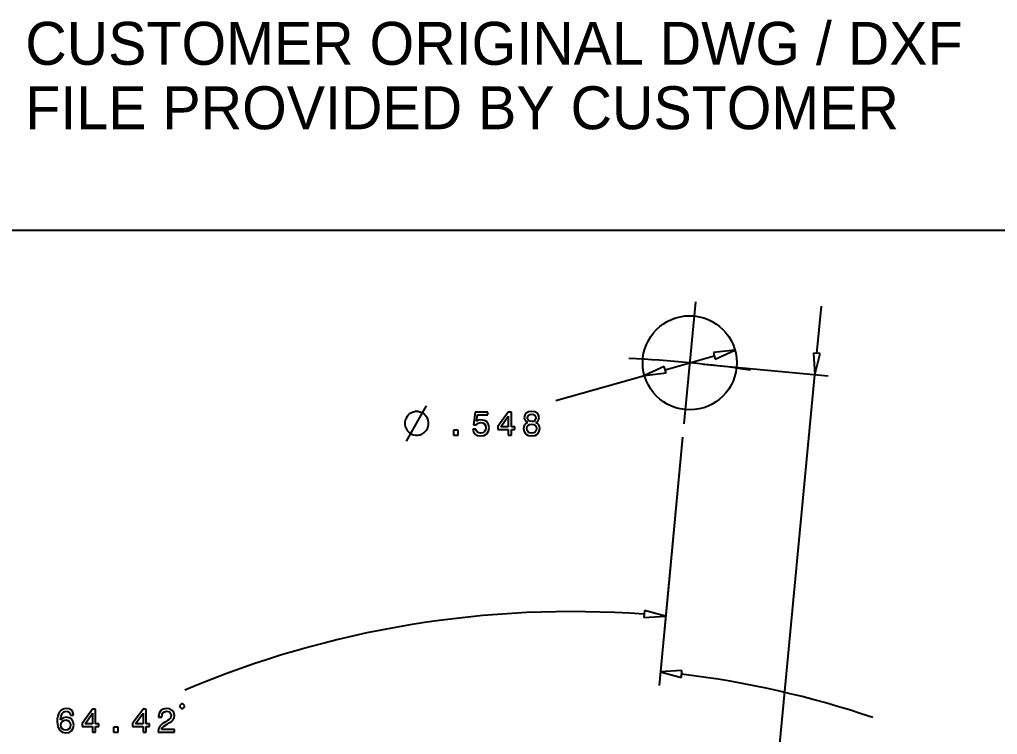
# Model space of a CAD drawing. Extents: x 2.8 to 75.8, y 26.5 to 60.9.
# Drawn here: x 64.54 to 70.24, y 41.86 to 46.02 of the extents above; entities that cross this region are included whole.
import ezdxf

# ---------------------------------------------------------------- set-up
doc = ezdxf.new("R2010")
doc.units = 0

msp = doc.modelspace()

# ---------------------------------------------------------------- linework, layer by layer
at = {"layer": 'Dimensions - Text', "color": 7, "linetype": 'CONTINUOUS'}
for p, q in [((68.476013, 44.375408), (68.408552, 43.666484)), ((69.18323, 44.076005), (69.209281, 44.349767)), ((68.298911, 43.980775), (68.585654, 44.06112)), ((68.706019, 44.094846), (68.580312, 44.080183)), ((68.580312, 44.080183), (68.590996, 44.042055)), ((68.590996, 44.042055), (68.706019, 44.094846)), ((69.163521, 44.077881), (69.171388, 43.951567)), ((69.202939, 44.07413), (69.163521, 44.077881)), ((69.171388, 43.951567), (69.202939, 44.07413)), ((68.29357, 43.999837), (68.178546, 43.947048)), ((68.304253, 43.96171), (68.29357, 43.999837)), ((68.520668, 44.013487), (69.249774, 43.944107)), ((67.661398, 43.802144), (68.178546, 43.947048)), ((68.178546, 43.947048), (68.304253, 43.96171)), ((68.841585, 40.485731), (69.171388, 43.951567)), ((66.870082, 43.702295), (66.909124, 43.771192)), ((66.789701, 43.697701), (66.785108, 43.686218)), ((66.796591, 43.709185), (66.789701, 43.697701)), ((66.791998, 43.564499), (66.870082, 43.702295)), ((66.810371, 43.722964), (66.796591, 43.709185)), ((66.821853, 43.729853), (66.810371, 43.722964)), ((66.833336, 43.734447), (66.821853, 43.729853)), ((66.84482, 43.736743), (66.833336, 43.734447)), ((66.858598, 43.736743), (66.84482, 43.736743)), ((66.870082, 43.734447), (66.858598, 43.736743)), ((66.881564, 43.729853), (66.870082, 43.734447)), ((66.893047, 43.722964), (66.881564, 43.729853)), ((66.906827, 43.709185), (66.893047, 43.722964)), ((66.913717, 43.697701), (66.906827, 43.709185)), ((66.91831, 43.686218), (66.913717, 43.697701)), ((67.193109, 43.733765), (67.182189, 43.660698)), ((67.266772, 43.733765), (67.193109, 43.733765)), ((67.200853, 43.680354), (67.206412, 43.717484)), ((67.206412, 43.717484), (67.266772, 43.717484)), ((67.266772, 43.717484), (67.266772, 43.733765)), ((67.385268, 43.733765), (67.324908, 43.650572)), ((67.341586, 43.648984), (67.385466, 43.710733)), ((67.403336, 43.733765), (67.385268, 43.733765)), ((67.385466, 43.710733), (67.385466, 43.648984)), ((67.403336, 43.648984), (67.403336, 43.733765)), ((67.481724, 43.716293), (67.478747, 43.702195)), ((67.478747, 43.702195), (67.479739, 43.692466)), ((67.490262, 43.72761), (67.481724, 43.716293)), ((67.503764, 43.734957), (67.490262, 43.72761)), ((67.497609, 43.700606), (67.499197, 43.709344)), ((67.499197, 43.691672), (67.497609, 43.700606)), ((67.499197, 43.709344), (67.503962, 43.716094)), ((67.521633, 43.737737), (67.503764, 43.734957)), ((67.503962, 43.716094), (67.511507, 43.720263)), ((67.511507, 43.720263), (67.521633, 43.721852)), ((67.539305, 43.734957), (67.521633, 43.737737)), ((67.521633, 43.721852), (67.531561, 43.720263)), ((67.531561, 43.720263), (67.539107, 43.716094)), ((67.539107, 43.716094), (67.543872, 43.709344)), ((67.552806, 43.72761), (67.539305, 43.734957)), ((67.543872, 43.709344), (67.545658, 43.700606)), ((67.545658, 43.700606), (67.543872, 43.691672)), ((67.561145, 43.716293), (67.552806, 43.72761)), ((67.564322, 43.702195), (67.561145, 43.716293)), ((67.563131, 43.692466), (67.564322, 43.702195)), ((66.785108, 43.686218), (66.782811, 43.674736)), ((66.782811, 43.674736), (66.782811, 43.660955)), ((66.782811, 43.660955), (66.785108, 43.649474)), ((66.785108, 43.649474), (66.789701, 43.63799)), ((66.913717, 43.63799), (66.91831, 43.649474)), ((66.920607, 43.674736), (66.91831, 43.686218)), ((66.91831, 43.649474), (66.920607, 43.660955)), ((66.920607, 43.660955), (66.920607, 43.674736)), ((67.182189, 43.660698), (67.198073, 43.660698)), ((67.198073, 43.660698), (67.209589, 43.67003)), ((67.212369, 43.686907), (67.200853, 43.680354)), ((67.209589, 43.67003), (67.224282, 43.673405)), ((67.22726, 43.689289), (67.212369, 43.686907)), ((67.224282, 43.673405), (67.236989, 43.671221)), ((67.24652, 43.685915), (67.22726, 43.689289)), ((67.236989, 43.671221), (67.246718, 43.664867)), ((67.261411, 43.676582), (67.24652, 43.685915)), ((67.246718, 43.664867), (67.252873, 43.655138)), ((67.252873, 43.655138), (67.255058, 43.64263)), ((67.255058, 43.64263), (67.252873, 43.630121)), ((67.270941, 43.662087), (67.261411, 43.676582)), ((67.270545, 43.623767), (67.274317, 43.643623)), ((67.274317, 43.643623), (67.270941, 43.662087)), ((67.324908, 43.650572), (67.324908, 43.633099)), ((67.385466, 43.648984), (67.341586, 43.648984)), ((67.422993, 43.648984), (67.403336, 43.648984)), ((67.422993, 43.633099), (67.422993, 43.648984)), ((67.47557, 43.650174), (67.47418, 43.63846)), ((67.479937, 43.659903), (67.47557, 43.650174)), ((67.479739, 43.692466), (67.483114, 43.684523)), ((67.486887, 43.667648), (67.479937, 43.659903)), ((67.483114, 43.684523), (67.497013, 43.673207)), ((67.497013, 43.673207), (67.486887, 43.667648)), ((67.49324, 43.638858), (67.495028, 43.64938)), ((67.495028, 43.64938), (67.500785, 43.657322)), ((67.503962, 43.684723), (67.499197, 43.691672)), ((67.500785, 43.657322), (67.509721, 43.662485)), ((67.511507, 43.680354), (67.503962, 43.684723)), ((67.509721, 43.662485), (67.521633, 43.664271)), ((67.521633, 43.678766), (67.511507, 43.680354)), ((67.531561, 43.680156), (67.521633, 43.678766)), ((67.521633, 43.664271), (67.533348, 43.662485)), ((67.539107, 43.684723), (67.531561, 43.680156)), ((67.533348, 43.662485), (67.542283, 43.657322)), ((67.543872, 43.691672), (67.539107, 43.684723)), ((67.542283, 43.657322), (67.548041, 43.64938)), ((67.546254, 43.673207), (67.554196, 43.677972)), ((67.556182, 43.667648), (67.546254, 43.673207)), ((67.548041, 43.64938), (67.550027, 43.638858)), ((67.554196, 43.677972), (67.559755, 43.684523)), ((67.56333, 43.659903), (67.556182, 43.667648)), ((67.559755, 43.684523), (67.563131, 43.692466)), ((67.567499, 43.650174), (67.56333, 43.659903)), ((67.569087, 43.63846), (67.567499, 43.650174)), ((66.789701, 43.63799), (66.796591, 43.626506)), ((66.796591, 43.626506), (66.810371, 43.612728)), ((66.810371, 43.612728), (66.821853, 43.605839)), ((66.821853, 43.605839), (66.833336, 43.601244)), ((66.833336, 43.601244), (66.84482, 43.598948)), ((66.84482, 43.598948), (66.858598, 43.598948)), ((66.858598, 43.598948), (66.870082, 43.601244)), ((66.870082, 43.601244), (66.881564, 43.605839)), ((66.881564, 43.605839), (66.893047, 43.612728)), ((66.893047, 43.612728), (66.906827, 43.626506)), ((66.906827, 43.626506), (66.913717, 43.63799)), ((67.094071, 43.628532), (67.06667, 43.628532)), ((67.06667, 43.628532), (67.06667, 43.598948)), ((67.06667, 43.598948), (67.094071, 43.598948)), ((67.094071, 43.598948), (67.094071, 43.628532)), ((67.178217, 43.634886), (67.182586, 43.618606)), ((67.196682, 43.634886), (67.178217, 43.634886)), ((67.182586, 43.618606), (67.192315, 43.605897)), ((67.192315, 43.605897), (67.20661, 43.597954)), ((67.199661, 43.625157), (67.196682, 43.634886)), ((67.205618, 43.61801), (67.199661, 43.625157)), ((67.213758, 43.613442), (67.205618, 43.61801)), ((67.20661, 43.597954), (67.224878, 43.594977)), ((67.224282, 43.612053), (67.213758, 43.613442)), ((67.23679, 43.614237), (67.224282, 43.612053)), ((67.224878, 43.594977), (67.244931, 43.59855)), ((67.24652, 43.620391), (67.23679, 43.614237)), ((67.244931, 43.59855), (67.260617, 43.60828)), ((67.252873, 43.630121), (67.24652, 43.620391)), ((67.260617, 43.60828), (67.270545, 43.623767)), ((67.324908, 43.633099), (67.385466, 43.633099)), ((67.385466, 43.633099), (67.385466, 43.598948)), ((67.385466, 43.598948), (67.403336, 43.598948)), ((67.403336, 43.598948), (67.403336, 43.633099)), ((67.403336, 43.633099), (67.422993, 43.633099)), ((67.47418, 43.63846), (67.477356, 43.620789)), ((67.477356, 43.620789), (67.48649, 43.607088)), ((67.48649, 43.607088), (67.501381, 43.598352)), ((67.495028, 43.62754), (67.49324, 43.638858)), ((67.500785, 43.619002), (67.495028, 43.62754)), ((67.509721, 43.613442), (67.500785, 43.619002)), ((67.501381, 43.598352), (67.521633, 43.594977)), ((67.521633, 43.611656), (67.509721, 43.613442)), ((67.533348, 43.613442), (67.521633, 43.611656)), ((67.521633, 43.594977), (67.541687, 43.598352)), ((67.542283, 43.619002), (67.533348, 43.613442)), ((67.541687, 43.598352), (67.556578, 43.607088)), ((67.548041, 43.62754), (67.542283, 43.619002)), ((67.550027, 43.638858), (67.548041, 43.62754)), ((67.556578, 43.607088), (67.565712, 43.620789)), ((67.565712, 43.620789), (67.569087, 43.63846)), ((68.401094, 43.5881), (68.263565, 42.14284)), ((68.401094, 43.5881), (68.29453, 42.468243)), ((68.179425, 42.57818), (68.175674, 42.538761)), ((68.301988, 42.546629), (68.179425, 42.57818)), ((68.175674, 42.538761), (68.301988, 42.546629)), ((68.397338, 42.229095), (68.271024, 42.221227)), ((68.271024, 42.221227), (68.393587, 42.189676)), ((68.393587, 42.189676), (68.397338, 42.229095)), ((64.771148, 41.988844), (64.765191, 41.977923)), ((64.778693, 41.997579), (64.771148, 41.988844)), ((64.787627, 42.003735), (64.778693, 41.997579)), ((64.786437, 41.980307), (64.796165, 41.989637)), ((64.797753, 42.007508), (64.787627, 42.003735)), ((64.796165, 41.989637), (64.809667, 41.992814)), ((64.809468, 42.008897), (64.797753, 42.007508)), ((64.826941, 42.006316), (64.809468, 42.008897)), ((64.809667, 41.992814), (64.819595, 41.991226)), ((64.819595, 41.991226), (64.827139, 41.987056)), ((64.840442, 41.998771), (64.826941, 42.006316)), ((64.849179, 41.986858), (64.840442, 41.998771)), ((64.963108, 42.004926), (64.902748, 41.921732)), ((64.981176, 42.004926), (64.963108, 42.004926)), ((64.981176, 41.920144), (64.981176, 42.004926)), ((65.257283, 42.004926), (65.196923, 41.921732)), ((65.275351, 42.004926), (65.257283, 42.004926)), ((65.275351, 41.920144), (65.275351, 42.004926)), ((65.360888, 41.99619), (65.351556, 41.981299)), ((65.375383, 42.005522), (65.360888, 41.99619)), ((65.373595, 41.98388), (65.382133, 41.990233)), ((65.394443, 42.008897), (65.375383, 42.005522)), ((65.382133, 41.990233), (65.39345, 41.992418)), ((65.39345, 41.992418), (65.404967, 41.990433)), ((65.412908, 42.00592), (65.394443, 42.008897)), ((65.404967, 41.990433), (65.413504, 41.985468)), ((65.427204, 41.997579), (65.412908, 42.00592)), ((65.436537, 41.984476), (65.427204, 41.997579)), ((65.480972, 42.035464), (65.471786, 42.026278)), ((65.471786, 42.026278), (65.471786, 42.017091)), ((65.471786, 42.017091), (65.480972, 42.007905)), ((65.490159, 42.035464), (65.480972, 42.035464)), ((65.480972, 42.007905), (65.490159, 42.007905)), ((65.499345, 42.026278), (65.490159, 42.035464)), ((65.490159, 42.007905), (65.499345, 42.017091)), ((65.499345, 42.017091), (65.499345, 42.026278)), ((64.758043, 41.948935), (64.757249, 41.931263)), ((64.757249, 41.931263), (64.760426, 41.903068)), ((64.760823, 41.96462), (64.758043, 41.948935)), ((64.765191, 41.977923), (64.760823, 41.96462)), ((64.777105, 41.94278), (64.780083, 41.96462)), ((64.791202, 41.954098), (64.777105, 41.94278)), ((64.780083, 41.96462), (64.786437, 41.980307)), ((64.780877, 41.924314), (64.786437, 41.933646)), ((64.786437, 41.933646), (64.79557, 41.939603)), ((64.810064, 41.958067), (64.791202, 41.954098)), ((64.79557, 41.939603), (64.807879, 41.941787)), ((64.807879, 41.941787), (64.818601, 41.939603)), ((64.827537, 41.95489), (64.810064, 41.958067)), ((64.818601, 41.939603), (64.827139, 41.933845)), ((64.827139, 41.987056), (64.832104, 41.980107)), ((64.827139, 41.933845), (64.8327, 41.924512)), ((64.841634, 41.945757), (64.827537, 41.95489)), ((64.832104, 41.980107), (64.834684, 41.970775)), ((64.834684, 41.970775), (64.852952, 41.970775)), ((64.850767, 41.931263), (64.841634, 41.945757)), ((64.852952, 41.970775), (64.849179, 41.986858)), ((64.854142, 41.912401), (64.850767, 41.931263)), ((64.919427, 41.920144), (64.963306, 41.981895)), ((64.963306, 41.981895), (64.963306, 41.920144)), ((65.213602, 41.920144), (65.257481, 41.981895)), ((65.257481, 41.981895), (65.257481, 41.920144)), ((65.351556, 41.981299), (65.348379, 41.961642)), ((65.348379, 41.961642), (65.348379, 41.958863)), ((65.348379, 41.958863), (65.366447, 41.958863)), ((65.366447, 41.960451), (65.368234, 41.973952)), ((65.366447, 41.958863), (65.366447, 41.960451)), ((65.368234, 41.973952), (65.373595, 41.98388)), ((65.389082, 41.932058), (65.369624, 41.919747)), ((65.400796, 41.938411), (65.389082, 41.932058)), ((65.409533, 41.944368), (65.400796, 41.938411)), ((65.415887, 41.951118), (65.409533, 41.944368)), ((65.410128, 41.924314), (65.423233, 41.932852)), ((65.413504, 41.985468), (65.419064, 41.977725)), ((65.41966, 41.958863), (65.415887, 41.951118)), ((65.419064, 41.977725), (65.42105, 41.967996)), ((65.42105, 41.967996), (65.41966, 41.958863)), ((65.423233, 41.932852), (65.432565, 41.94278)), ((65.432565, 41.94278), (65.437926, 41.954494)), ((65.439912, 41.967797), (65.436537, 41.984476)), ((65.437926, 41.954494), (65.439912, 41.967797)), ((64.760426, 41.903068), (64.770155, 41.882618)), ((64.770155, 41.882618), (64.785841, 41.870309)), ((64.778891, 41.912004), (64.780877, 41.924314)), ((64.780678, 41.899495), (64.778891, 41.912004)), ((64.786437, 41.889965), (64.780678, 41.899495)), ((64.795372, 41.883809), (64.786437, 41.889965)), ((64.807086, 41.881824), (64.795372, 41.883809)), ((64.818205, 41.883809), (64.807086, 41.881824)), ((64.827139, 41.890163), (64.818205, 41.883809)), ((64.826544, 41.869713), (64.841237, 41.879043)), ((64.8327, 41.899693), (64.827139, 41.890163)), ((64.8327, 41.924512), (64.834884, 41.912202)), ((64.834884, 41.912202), (64.8327, 41.899693)), ((64.841237, 41.879043), (64.850767, 41.893738)), ((64.850767, 41.893738), (64.854142, 41.912401)), ((64.902748, 41.921732), (64.902748, 41.90426)), ((64.902748, 41.90426), (64.963306, 41.90426)), ((64.963306, 41.920144), (64.919427, 41.920144)), ((64.963306, 41.90426), (64.963306, 41.870109)), ((65.000833, 41.920144), (64.981176, 41.920144)), ((64.981176, 41.870109), (64.981176, 41.90426)), ((64.981176, 41.90426), (65.000833, 41.90426)), ((65.000833, 41.90426), (65.000833, 41.920144)), ((65.113174, 41.899693), (65.085774, 41.899693)), ((65.085774, 41.899693), (65.085774, 41.870109)), ((65.113174, 41.870109), (65.113174, 41.899693)), ((65.196923, 41.921732), (65.196923, 41.90426)), ((65.196923, 41.90426), (65.257481, 41.90426)), ((65.257481, 41.920144), (65.213602, 41.920144)), ((65.257481, 41.90426), (65.257481, 41.870109)), ((65.295008, 41.920144), (65.275351, 41.920144)), ((65.275351, 41.870109), (65.275351, 41.90426)), ((65.275351, 41.90426), (65.295008, 41.90426)), ((65.295008, 41.90426), (65.295008, 41.920144)), ((65.347783, 41.890758), (65.345203, 41.870705)), ((65.355925, 41.906643), (65.347783, 41.890758)), ((65.369624, 41.919747), (65.355925, 41.906643)), ((65.365057, 41.887185), (65.369227, 41.896517)), ((65.439912, 41.887185), (65.365057, 41.887185)), ((65.369227, 41.896517), (65.376375, 41.90426)), ((65.376375, 41.90426), (65.398414, 41.918358)), ((65.398414, 41.918358), (65.410128, 41.924314)), ((65.439912, 41.870109), (65.439912, 41.887185)), ((64.785841, 41.870309), (64.807285, 41.866138)), ((64.807285, 41.866138), (64.826544, 41.869713)), ((64.963306, 41.870109), (64.981176, 41.870109)), ((65.085774, 41.870109), (65.113174, 41.870109)), ((65.257481, 41.870109), (65.275351, 41.870109)), ((65.345203, 41.870705), (65.345203, 41.870109)), ((65.345203, 41.870109), (65.439912, 41.870109))]:
    msp.add_line(p, q, dxfattribs=at)
for radius, start, end in [(7.262124, 81.754967, 87.373406), (5.781146, 85.803145, 112.938817), (5.454275, 71.241899, 83.250963)]:
    msp.add_arc((67.754337, 36.791481), radius, start, end, dxfattribs=at)
at = {"layer": 'Plate', "color": 7, "linetype": 'CONTINUOUS'}
msp.add_line((75.754338, 44.79148), (59.754337, 44.79148), dxfattribs=at)
msp.add_circle((68.442283, 44.020947), 0.273894, dxfattribs=at)

# ---------------------------------------------------------------- texts
at = {"layer": 'Dimensions - Text', "color": 7}
for s, p in [('CUSTOMER ORIGINAL DWG / DXF', (64.571394, 45.755413)), ('FILE PROVIDED BY CUSTOMER', (64.571394, 45.380412))]:
    msp.add_text(s, height=0.25, dxfattribs=at).set_placement(p)

doc.saveas('drawing.dxf')
